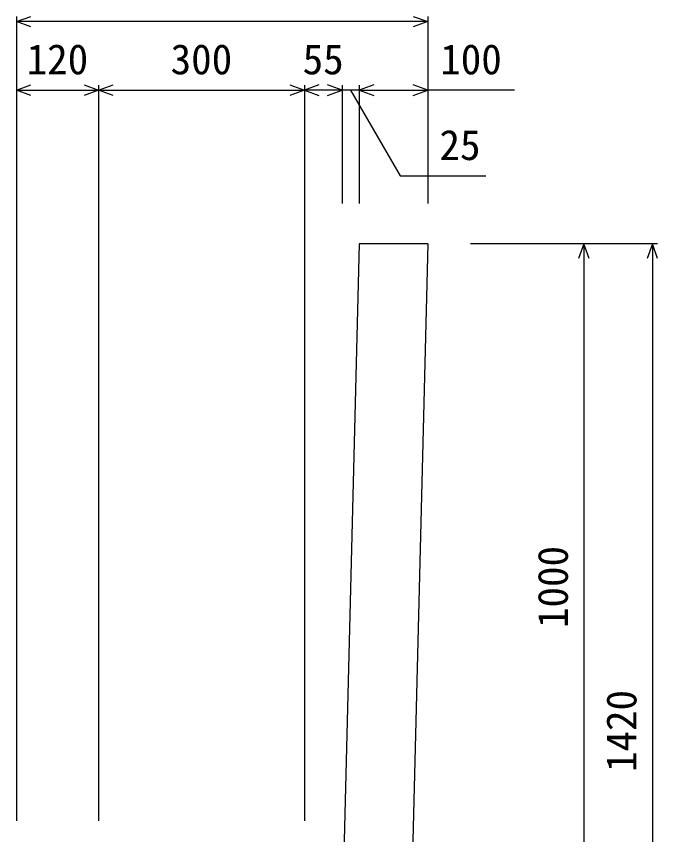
# Model space of a CAD drawing. Units: millimetres, scale not verified. Extents: x -16800 to 16800, y -5940 to 5940.
# Drawn here: x 4903 to 5838, y -3264 to -2071 of the extents above; entities that cross this region are included whole.
import ezdxf
from ezdxf.enums import TextEntityAlignment as Align

# ---------------------------------------------------------------- set-up
doc = ezdxf.new("R2010")
doc.units = ezdxf.units.MM
doc.header["$LTSCALE"] = 20
doc.layers.add('0-0_DIM', color=7, linetype='Continuous', lineweight=25)
doc.layers.add('0-5_OUTLINE', color=3, linetype='Continuous', lineweight=25)
doc.styles.add('ＭＳ ゴシック', font='')
doc.styles.get('ＭＳ ゴシック').set_extended_font_data('MS Gothic')

msp = doc.modelspace()

# ---------------------------------------------------------------- linework, layer by layer
at = {"layer": '0-0_DIM'}
for p, q in [((4902.6, -2071.09), (4902.6, -3243.59)), ((5502.6, -2071.09), (5502.6, -2343.59)), ((5502.6, -2078.59), (4902.6, -2078.59)), ((5022.6, -2171.09), (5022.6, -3243.59)), ((5322.6, -2171.09), (5322.6, -3243.59)), ((5377.6, -2171.09), (5377.6, -2343.59)), ((5402.6, -2171.09), (5402.6, -2343.59)), ((4902.6, -2178.59), (5022.6, -2178.59)), ((5022.6, -2178.59), (5322.6, -2178.59)), ((5402.6, -2178.59), (5502.6, -2178.59)), ((5628.97, -2178.59), (5502.6, -2178.59)), ((5837.6, -2402.71), (5565.1, -2402.71)), ((5730.1, -2402.71), (5730.1, -3402.71)), ((5830.1, -2402.71), (5830.1, -3822.71))]:
    msp.add_line(p, q, dxfattribs=at)
for points in [[(4923.75, -2086.29), (4902.6, -2078.59), (4923.75, -2070.9)], [(5481.46, -2070.9), (5502.6, -2078.59), (5481.46, -2086.29)], [(4923.75, -2186.29), (4902.6, -2178.59), (4923.75, -2170.9)], [(5001.46, -2170.9), (5022.6, -2178.59), (5001.46, -2186.29)], [(5043.75, -2186.29), (5022.6, -2178.59), (5043.75, -2170.9)], [(5301.46, -2170.9), (5322.6, -2178.59), (5301.46, -2186.29)], [(5343.75, -2170.9), (5322.6, -2178.59), (5343.75, -2186.29)], [(5356.46, -2186.29), (5377.6, -2178.59), (5356.46, -2170.9)], [(5423.75, -2170.9), (5402.6, -2178.59), (5423.75, -2186.29)], [(5481.46, -2186.29), (5502.6, -2178.59), (5481.46, -2170.9)], [(5402.6, -2178.59), (5377.6, -2178.59), (5322.6, -2178.59)], [(5390.1, -2178.59), (5462.28, -2303.6), (5587.19, -2303.6)], [(5737.8, -2423.85), (5730.1, -2402.71), (5722.41, -2423.85)], [(5837.8, -2423.85), (5830.1, -2402.71), (5822.41, -2423.85)]]:
    msp.add_lwpolyline(points, dxfattribs=at)
at = {"layer": '0-5_OUTLINE'}
for p, q in [((5402.6, -2402.71), (5377.6, -3402.71)), ((5502.6, -2402.71), (5402.6, -2402.71)), ((5502.6, -2402.71), (5467.1, -3822.71))]:
    msp.add_line(p, q, dxfattribs=at)

# ---------------------------------------------------------------- texts
at = {"layer": '0-0_DIM', "style": 'ＭＳ ゴシック'}
for s, p in [('120', (4917.6, -2168.59)), ('300', (5127.6, -2168.59)), ('55', (5320.1, -2168.59)), ('100', (5520.76, -2168.59)), ('25', (5519.61, -2293.6))]:
    msp.add_text(s, height=43.99, dxfattribs=at).set_placement(p, align=Align.BOTTOM_LEFT)
for s, p in [('1000', (5720.1, -2962.71)), ('1420', (5820.1, -3172.71))]:
    msp.add_text(s, height=43.99, rotation=90, dxfattribs=at).set_placement(p, align=Align.BOTTOM_LEFT)

doc.saveas('drawing.dxf')
